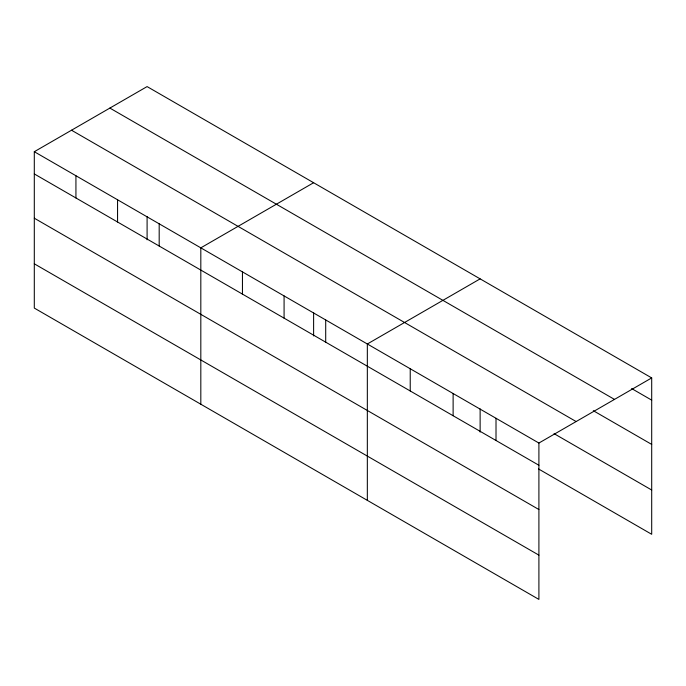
<?xml version="1.0" encoding="UTF-8"?>
<svg xmlns="http://www.w3.org/2000/svg" width="686" height="686" viewBox="0 0 686 686"><rect width="100%" height="100%" fill="white"/><g stroke="black" fill="none" stroke-linecap="round" stroke-linejoin="round"><path stroke-width="1.03" d="M34.3 151.709L538.904 443.045L538.904 599.41L34.3 308.083L34.3 151.709L147.096 86.59L651.7 377.917L651.7 534.291L538.544 468.958M313.613 182.725L200.818 247.852L200.818 404.226M480.131 278.868L367.336 343.986L367.336 500.36M538.904 443.045L651.7 377.917M631.626 388.55L651.7 400.135M109.871 108.079L614.476 399.406M593.296 410.691L651.7 444.408M71.524 130.22L576.129 421.547M554.056 433.646L651.7 490.018M34.3 173.935L538.904 465.262M34.3 218.199L538.904 509.535M34.3 263.81L538.904 555.145M496.012 418.28L496.012 440.498M480.131 408.89L480.131 432.077M453.12 393.515L453.12 415.733M410.228 368.751L410.228 390.977M325.704 319.95L325.704 342.177M313.613 312.747L313.613 335.934M284.081 295.923L284.081 318.141M242.45 271.888L242.45 294.105M159.186 223.816L159.186 246.034M147.096 216.605L147.096 239.8M117.563 199.78L117.563 221.998M75.932 175.745L75.932 197.971"/></g></svg>
